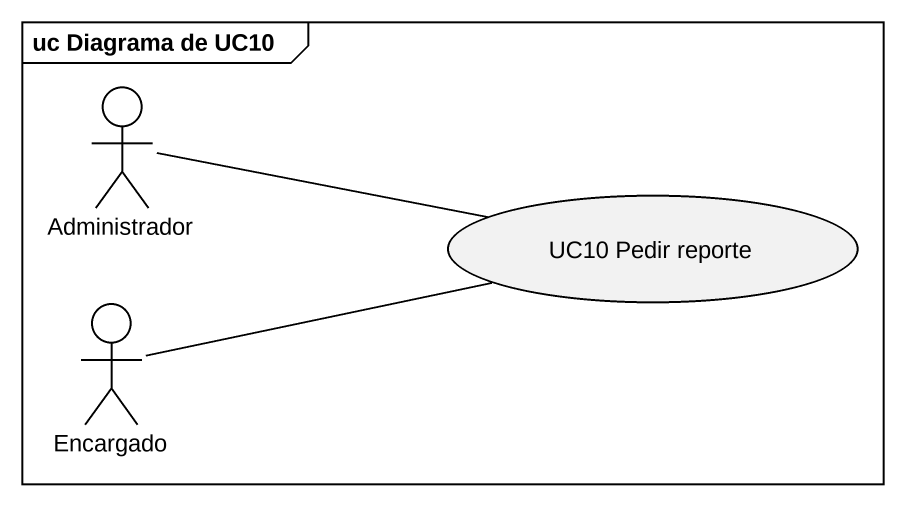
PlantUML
@startuml
mainframe uc Diagrama de UC10
actor Administrador
usecase "UC10 Pedir reporte" as UC10_Pedir_reporte
actor Encargado
Administrador -right- UC10_Pedir_reporte
Encargado -right- UC10_Pedir_reporte
@enduml
